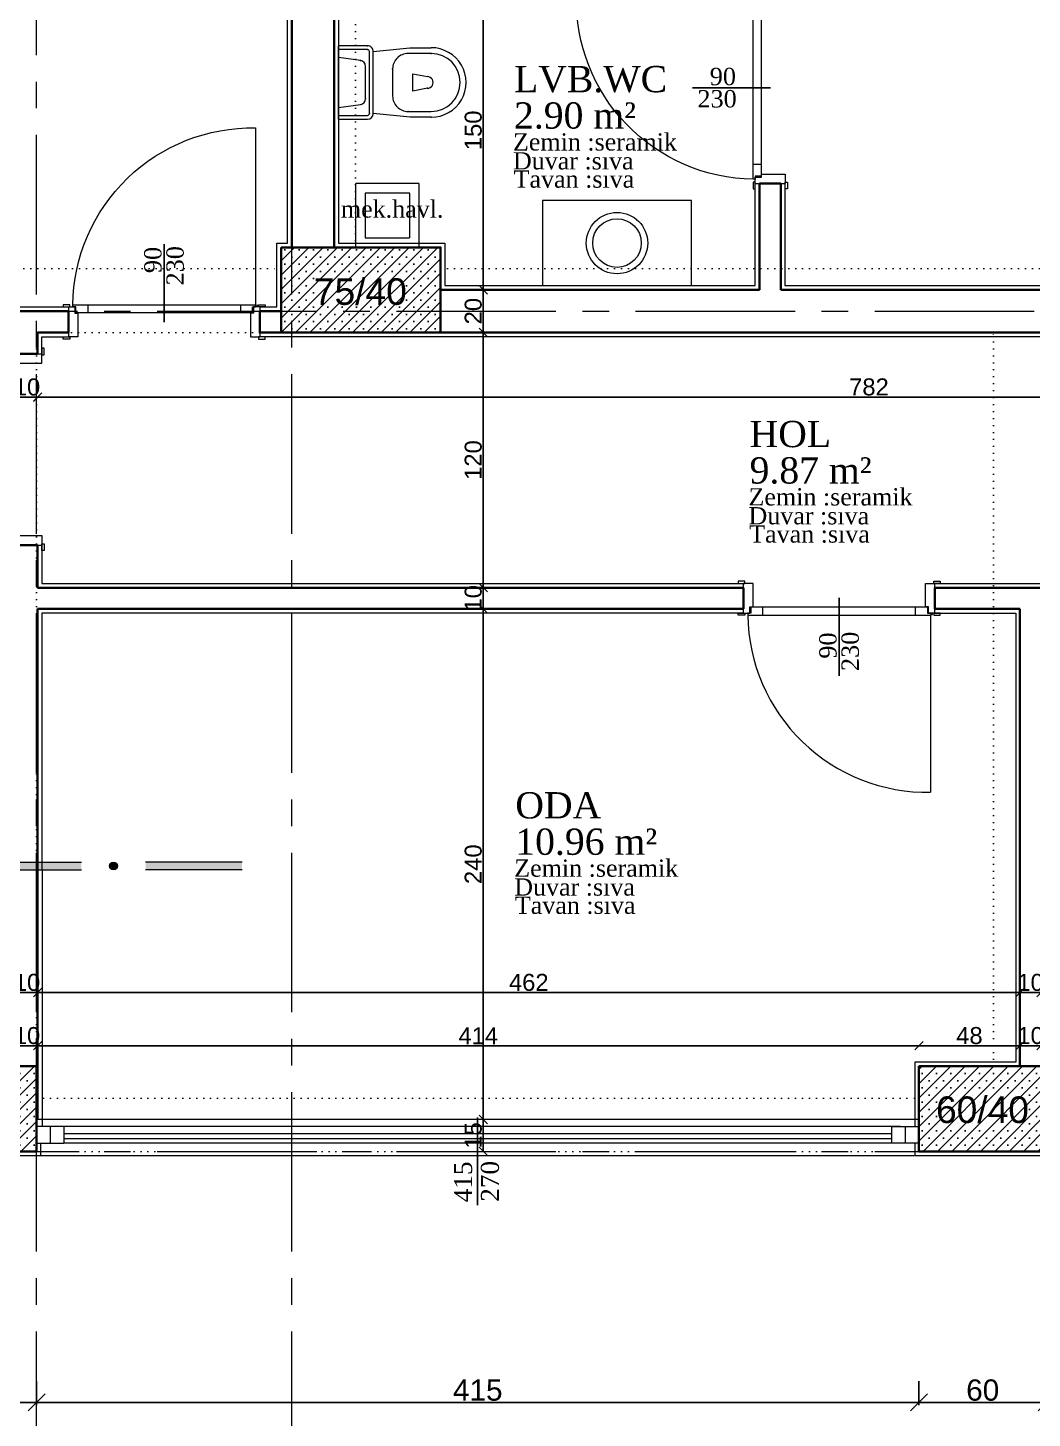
# Model space of a CAD drawing. Header units: centimetres. Extents: x 14449 to 53524, y -19051 to -10746.
# Drawn here: x 29622 to 30094, y -12433 to -11780 of the extents above; entities that cross this region are included whole.
import ezdxf

# ---------------------------------------------------------------- set-up
doc = ezdxf.new("R2010")
doc.units = ezdxf.units.CM
for name, pattern in [('CENTER2', [112.5, 75, -12.5, 12.5, -12.5]), ('DOT2', [3.175, 0, -3.175]), ('HIDDEN', [0.375, 0.25, -0.125]), ('IZDUSUM1', [20, 7.5, -5, 7.5, 0]), ('SEMBOL1', [260, 200, -15, 30, -15])]:
    doc.linetypes.add(name, pattern=pattern)
for name, color, linetype, lineweight in [('BALKON', 43, 'Continuous', 20), ('P-AKS', 255, 'Continuous', 5), ('P-KİRİŞ', 130, 'DOT2', 5), ('P-KOLON', 255, 'Continuous', 35), ('P-TARAMA', 252, 'Continuous', 5), ('P-ÖLÇÜ DIŞ', 245, 'Continuous', 9), ('P-ÖLÇÜ İÇ', 243, 'Continuous', 0), ('rtm-cam', 141, 'Continuous', 9), ('rtm-duv tugla', 22, 'Continuous', 35), ('rtm-izdusum-üst ince', 8, 'IZDUSUM1', 5), ('rtm-kapı-ahsap', 35, 'Continuous', 13), ('rtm-mhl-yazı-malzeme', 7, 'Continuous', 13), ('rtm-pen-ahsap', 35, 'Continuous', 13), ('rtm-sembol balon baslik', 242, 'Continuous', 20), ('rtm-sıva', 252, 'Continuous', 15), ('rtm-tefris vitrifiye', 9, 'Continuous', 13)]:
    doc.layers.add(name, color=color, linetype=linetype, lineweight=lineweight)
doc.layers.add('Kapi_Pencere', color=7, linetype='Continuous')
doc.styles.add('arial_1_18', font='arial.ttf', dxfattribs={"height": 0.2})
doc.styles.get("Standard").update_dxf_attribs({"font": 'arial.ttf'})
doc.styles.add('ölçü', font='times.ttf', dxfattribs={"height": 10})
doc.dimstyles.new('DIŞ ÖLÇÜ', dxfattribs={"dimtxt": 10, "dimasz": 8, "dimexe": 1.25, "dimexo": 0.625, "dimtad": 1, "dimdec": 0, "dimtxsty": 'Standard', "dimblk": 'OBLIQUE', "dimcen": 2.5, "dimse1": 1, "dimse2": 1, "dimclrd": 256, "dimclrt": 256, "dimadec": 0, "dimazin": 0, "dimtfac": 1, "dimtdec": 0, "dimtmove": 0, "dimatfit": 3, "dimldrblk": 'OBLIQUE', "dimfxl": 1, "dimarcsym": 0})
doc.dimstyles.new('İÇ ÖLÇÜ', dxfattribs={"dimtxt": 8, "dimasz": 4, "dimexe": 1.25, "dimexo": 0.625, "dimtad": 1, "dimdec": 0, "dimtxsty": 'Standard', "dimblk": 'OBLIQUE', "dimcen": 2.5, "dimse1": 1, "dimse2": 1, "dimclrd": 256, "dimclrt": 256, "dimadec": 0, "dimazin": 0, "dimtfac": 1, "dimtdec": 0, "dimtmove": 1, "dimatfit": 3, "dimldrblk": 'OBLIQUE', "dimfxl": 1, "dimarcsym": 0})

# ---------------------------------------------------------------- blocks, each defined once
blk = doc.blocks.new('IKUTGK')
at = {"layer": 'P-KİRİŞ'}
for points in [[(35126.89, -7661.1), (35126.89, -7236.1)], [(35156.89, -7661.1), (35156.89, -7236.1)], [(34745.49, -7671.1), (35121.89, -7671.1)], [(35196.89, -7671.1), (35761.89, -7671.1)], [(35006.89, -7701.1), (35121.89, -7701.1)], [(35006.89, -8046.1), (35006.89, -7701.1)], [(35196.89, -7701.1), (35456.89, -7701.1)], [(35456.89, -8046.1), (35456.89, -7701.1)], [(35006.89, -8061.1), (35421.89, -8061.1)], [(35006.89, -8086.1), (35421.89, -8086.1)]]:
    blk.add_lwpolyline(points, dxfattribs=at)
blk = doc.blocks.new('YTHTHTY')
at = {"layer": 'P-TARAMA', "lineweight": -3}
h = blk.add_hatch(dxfattribs=at)
h.set_pattern_fill('SACNCR', color=256, scale=2, style=0)
h.paths.add_polyline_path([(30970.2, -9501.94), (31045.2, -9501.94), (31045.2, -9461.94), (30970.2, -9461.94)])
h = blk.add_hatch(dxfattribs=at)
h.set_pattern_fill('SACNCR', color=256, scale=2, style=0)
h.paths.add_polyline_path([(30795.2, -9846.94), (30795.2, -9886.94), (30855.2, -9886.94), (30855.2, -9846.94)])
h = blk.add_hatch(dxfattribs=at)
h.set_pattern_fill('SACNCR', color=256, scale=2, style=0)
h.paths.add_polyline_path([(31270.2, -9846.94), (31270.2, -9886.94), (31330.2, -9886.94), (31330.2, -9846.94)])
at = {"layer": 'P-KOLON', "linetype": 'Continuous'}
for points in [[(30970.2, -9461.94), (31045.2, -9461.94), (31045.2, -9501.94), (30970.2, -9501.94)], [(30795.2, -9846.94), (30855.2, -9846.94), (30855.2, -9886.94), (30795.2, -9886.94)], [(31270.2, -9846.94), (31330.2, -9846.94), (31330.2, -9886.94), (31270.2, -9886.94)]]:
    blk.add_lwpolyline(points, close=True, dxfattribs=at)
at = {"layer": 'P-KOLON', "linetype": 'Continuous', "style": 'arial_1_18'}
for s, p in [('75/40', (30985.63, -9488.99)), ('60/40', (31278.23, -9873.61))]:
    blk.add_text(s, height=12.5, dxfattribs=at).set_placement(p)
blk = doc.blocks.new('YTUJ7U')
at = {"layer": 'P-AKS', "linetype": 'CENTER2'}
for points in [[(26340.62, -9962.63), (26340.62, -8554.55)], [(26460.62, -9962.63), (26460.62, -8554.55)], [(25834.86, -9295.51), (29322.56, -9295.51)], [(25834.86, -9690.51), (29322.56, -9690.51)]]:
    blk.add_lwpolyline(points, dxfattribs=at)
blk = doc.blocks.new('KAPI')
at = {"layer": 'rtm-kapı-ahsap'}
for p, q in [((8056.48, 304.69), (8056.48, 307.73)), ((8056.48, 307.73), (8057.45, 307.73)), ((8057.45, 307.73), (8057.45, 304.69)), ((8072.58, 307.78), (8071.45, 307.78)), ((8071.45, 307.78), (8071.45, 304.69)), ((8072.58, 304.69), (8072.58, 307.78)), ((8056.46, 303.27), (8056.46, 217.24)), ((8057.45, 303.27), (8056.46, 303.27)), ((8057.45, 304.69), (8056.48, 304.69)), ((8057.39, 301.77), (8057.39, 303.27)), ((8060.28, 301.77), (8057.39, 301.77)), ((8057.45, 305.26), (8057.45, 302.29)), ((8057.45, 305.26), (8071.45, 305.26)), ((8057.45, 302.29), (8060.42, 302.29)), ((8060.28, 218.74), (8060.28, 301.77)), ((8060.42, 302.29), (8060.42, 300.8)), ((8060.42, 300.8), (8071.45, 300.8)), ((8071.45, 300.8), (8071.45, 305.26)), ((8071.45, 304.69), (8072.58, 304.69)), ((8056.46, 296.2), (8060.28, 296.2)), ((8056.46, 224.31), (8060.28, 224.31)), ((7973.28, 217.24), (8056.46, 217.24)), ((8057.45, 217.24), (8056.46, 217.24)), ((8056.48, 215.82), (8056.48, 212.78)), ((8057.45, 215.82), (8056.48, 215.82)), ((8057.39, 218.74), (8057.39, 217.24)), ((8060.28, 218.74), (8057.39, 218.74)), ((8057.45, 218.23), (8060.42, 218.23)), ((8057.45, 215.26), (8057.45, 218.23)), ((8057.45, 212.78), (8057.45, 215.82)), ((8060.42, 218.23), (8060.42, 219.71)), ((8060.42, 219.71), (8071.45, 219.71)), ((8071.45, 219.71), (8071.45, 215.26)), ((8071.45, 215.82), (8072.58, 215.82)), ((8071.45, 212.73), (8071.45, 215.82)), ((8072.58, 215.82), (8072.58, 212.73)), ((8056.48, 212.78), (8057.45, 212.78)), ((8057.45, 215.26), (8071.45, 215.26)), ((8072.58, 212.73), (8071.45, 212.73))]:
    blk.add_line(p, q, dxfattribs=at)
at = {"layer": 'rtm-kapı-ahsap', "const_width": 0.388}
blk.add_lwpolyline([(8056.86, 216.32, 1), (8056.86, 216.92, 1)], format="xyb", close=True, dxfattribs=at)
at = {"layer": 'rtm-kapı-ahsap'}
blk.add_arc((8057.71, 218.83), 84.45, 90.85375, 181.07615, dxfattribs=at)
blk = doc.blocks.new('WEW')
at = {"layer": 'rtm-tefris vitrifiye'}
for p, q in [((2647.06, 9243.07), (2637.06, 9243.07)), ((2647.06, 9243.07), (2637.06, 9243.07)), ((2664.33, 9241.25), (2647.06, 9243.07)), ((2664.33, 9241.25), (2647.06, 9243.07)), ((2667.06, 9243.98), (2680.7, 9243.97)), ((2667.06, 9243.98), (2680.7, 9243.97)), ((2680.69, 9209.43), (2680.7, 9243.97)), ((2680.69, 9209.43), (2680.7, 9243.97)), ((2637.06, 9240.35), (2647.97, 9240.34)), ((2637.06, 9240.35), (2647.97, 9240.34)), ((2664.33, 9212.16), (2664.33, 9241.25)), ((2664.33, 9212.16), (2664.33, 9241.25)), ((2666.14, 9212.16), (2666.15, 9241.25)), ((2666.14, 9212.16), (2666.15, 9241.25)), ((2667.06, 9242.16), (2680.7, 9242.16)), ((2667.06, 9242.16), (2680.7, 9242.16)), ((2670.31, 9237.04), (2680.69, 9238.52)), ((2670.31, 9237.04), (2680.69, 9238.52)), ((2645.72, 9230.81), (2638.9, 9229.45)), ((2645.72, 9230.81), (2638.9, 9229.45)), ((2645.72, 9222.63), (2645.72, 9230.81)), ((2645.72, 9222.63), (2645.72, 9230.81)), ((2655.24, 9233.07), (2655.24, 9220.34)), ((2655.24, 9233.07), (2655.24, 9220.34)), ((2667.96, 9219.07), (2667.97, 9234.34)), ((2667.96, 9219.07), (2667.97, 9234.34)), ((2638.9, 9224), (2645.72, 9222.63)), ((2638.9, 9224), (2645.72, 9222.63)), ((2647.96, 9213.07), (2637.05, 9213.08)), ((2647.96, 9213.07), (2637.05, 9213.08)), ((2637.05, 9210.35), (2647.05, 9210.35)), ((2637.05, 9210.35), (2647.05, 9210.35)), ((2647.05, 9210.35), (2664.33, 9212.16)), ((2647.05, 9210.35), (2664.33, 9212.16)), ((2680.69, 9211.25), (2667.05, 9211.25)), ((2680.69, 9211.25), (2667.05, 9211.25)), ((2680.69, 9214.88), (2670.3, 9216.37)), ((2680.69, 9214.88), (2670.3, 9216.37)), ((2680.69, 9209.43), (2667.05, 9209.43)), ((2680.69, 9209.43), (2667.05, 9209.43))]:
    blk.add_line(p, q, dxfattribs=at)
at = {"layer": 'rtm-tefris vitrifiye', "extrusion": (0, 0, -1)}
for centre, major_axis, start_param, end_param in [((2637.06, 9226.71), (-11.57, 11.57), 3.927213, 7.068806), ((2637.06, 9226.71), (-11.57, 11.57), 3.927213, 7.068806), ((2667.06, 9241.25), (-1.93, 1.93), 5.498009, 7.068806), ((2667.06, 9241.25), (-1.93, 1.93), 5.498009, 7.068806), ((2637.06, 9226.71), (9.64, 9.64), 2.356417, 5.498009), ((2637.06, 9226.71), (9.64, 9.64), 2.356417, 5.498009), ((2647.97, 9233.07), (-5.14, 5.14), 0.78562, 2.356417), ((2647.97, 9233.07), (-5.14, 5.14), 0.78562, 2.356417), ((2667.06, 9241.25), (-0.643, 0.643), 5.498009, 7.068806), ((2667.06, 9241.25), (-0.643, 0.643), 5.498009, 7.068806), ((2670.69, 9234.34), (1.93, 1.93), 3.927213, 5.356112), ((2670.69, 9234.34), (1.93, 1.93), 3.927213, 5.356112), ((2638.9, 9226.72), (-1.93, 1.93), 3.927213, 7.068806), ((2638.9, 9226.72), (-1.93, 1.93), 3.927213, 7.068806), ((2647.96, 9220.35), (5.14, 5.14), 0.78562, 2.356417), ((2647.96, 9220.35), (5.14, 5.14), 0.78562, 2.356417), ((2670.69, 9219.07), (1.93, 1.93), 2.498314, 3.927213), ((2670.69, 9219.07), (1.93, 1.93), 2.498314, 3.927213), ((2667.05, 9212.16), (1.93, 1.93), 2.356417, 3.927213), ((2667.05, 9212.16), (1.93, 1.93), 2.356417, 3.927213), ((2667.05, 9212.16), (0.643, 0.643), 2.356417, 3.927213), ((2667.05, 9212.16), (0.643, 0.643), 2.356417, 3.927213)]:
    blk.add_ellipse(centre, major_axis=major_axis, ratio=1, start_param=start_param, end_param=end_param, dxfattribs=at)
at = {"layer": 'rtm-tefris vitrifiye'}
for p in [(2667.06, 9243.98), (2667.06, 9243.98), (2637.06, 9240.35), (2637.06, 9240.35), (2667.06, 9242.16), (2667.06, 9242.16), (2670.31, 9237.04), (2670.31, 9237.04), (2655.24, 9233.07), (2655.24, 9233.07), (2638.9, 9224), (2638.9, 9224), (2667.96, 9219.07), (2667.96, 9219.07), (2637.05, 9210.35), (2637.05, 9210.35), (2647.96, 9213.07), (2647.96, 9213.07), (2664.33, 9212.16), (2664.33, 9212.16), (2666.14, 9212.16), (2666.14, 9212.16)]:
    blk.add_point(p, dxfattribs=at)
blk = doc.blocks.new('KK')
at = {"layer": 'rtm-sembol balon baslik', "linetype": 'SEMBOL1'}
for p in [(41231.32, 7543.2), (41283.82, 7543.2)]:
    blk.add_line(p, (41257.57, 7558.35), dxfattribs=at)
at = {"layer": 'rtm-sembol balon baslik'}
for p, q in [((41279.57, 7537.67), (41232.32, 7537.67)), ((41358.24, 7537.67), (41310.99, 7537.67)), ((41436.91, 7537.81), (41389.66, 7537.81)), ((41515.57, 7537.81), (41468.32, 7537.81)), ((41594.24, 7537.95), (41546.99, 7537.95)), ((41672.91, 7537.95), (41625.66, 7537.95)), ((41751.58, 7538.09), (41704.33, 7538.09)), ((41279.57, 7533.98), (41232.32, 7533.98)), ((41358.24, 7533.98), (41310.99, 7533.98)), ((41436.91, 7534.12), (41389.66, 7534.12)), ((41515.57, 7534.12), (41468.32, 7534.12)), ((41594.24, 7534.26), (41546.99, 7534.26)), ((41672.91, 7534.26), (41625.66, 7534.26)), ((41751.58, 7534.4), (41704.33, 7534.4))]:
    blk.add_line(p, q, dxfattribs=at)
at = {"layer": 'rtm-sembol balon baslik', "const_width": 1.9}
for points in [[(41294.33, 7536.11, 1), (41296.23, 7536.11, 1)], [(41373, 7535.97, 1), (41374.9, 7535.97, 1)], [(41451.67, 7535.97, 1), (41453.56, 7535.97, 1)], [(41530.34, 7536.11, 1), (41532.23, 7536.11, 1)], [(41609.01, 7536.11, 1), (41610.9, 7536.11, 1)], [(41687.68, 7536.24, 1), (41689.57, 7536.24, 1)]]:
    blk.add_lwpolyline(points, format="xyb", close=True, dxfattribs=at)
at = {"layer": 'rtm-sembol balon baslik'}
for centre in [(41295.28, 7536.11), (41373.95, 7535.97), (41452.62, 7535.97), (41531.29, 7536.11), (41609.95, 7536.11), (41688.62, 7536.24)]:
    blk.add_circle(centre, 1.9, dxfattribs=at)
for points in [[(41232.32, 7537.67), (41232.32, 7533.98), (41279.57, 7537.67), (41279.57, 7533.98)], [(41310.99, 7537.67), (41310.99, 7533.98), (41358.24, 7537.67), (41358.24, 7533.98)], [(41389.66, 7537.81), (41389.66, 7534.12), (41436.91, 7537.81), (41436.91, 7534.12)], [(41468.32, 7537.81), (41468.32, 7534.12), (41515.57, 7537.81), (41515.57, 7534.12)], [(41546.99, 7537.95), (41546.99, 7534.26), (41594.24, 7537.95), (41594.24, 7534.26)], [(41625.66, 7537.95), (41625.66, 7534.26), (41672.91, 7537.95), (41672.91, 7534.26)], [(41704.33, 7538.09), (41704.33, 7534.4), (41751.58, 7538.09), (41751.58, 7534.4)]]:
    blk.add_trace(points, dxfattribs=at)
blk = doc.blocks.new('_Oblique')
at = {"color": 0, "linetype": 'ByBlock', "lineweight": -2}
blk.add_line((-0.5, -0.5), (0.5, 0.5), dxfattribs=at)
blk = doc.blocks.new('*D4084')
at = {"layer": 'Defpoints', "color": 0, "transparency": 16777216}
for p in [(29625.86, -12410.73), (29565.86, -12413.91), (29625.86, -12426.07)]:
    blk.add_point(p, dxfattribs=at)
at = {"layer": 'P-ÖLÇÜ DIŞ', "color": 0, "lineweight": -2, "transparency": 16777216}
for p, q in [((29565.86, -12416.07), (29565.86, -12427.32)), ((29625.86, -12416.07), (29625.86, -12427.32))]:
    blk.add_line(p, q, dxfattribs=at)
at = {"layer": 'P-ÖLÇÜ DIŞ', "lineweight": -2, "transparency": 16777216}
blk.add_line((29565.86, -12426.07), (29625.86, -12426.07), dxfattribs=at)
at = {"layer": 'P-ÖLÇÜ DIŞ', "lineweight": -2, "transparency": 16777216, "xscale": 8, "yscale": 8, "zscale": 8, "rotation": 180}
blk.add_blockref('_Oblique', (29565.86, -12426.07), dxfattribs=at)
at = {"layer": 'P-ÖLÇÜ DIŞ', "lineweight": -2, "transparency": 16777216, "xscale": 8, "yscale": 8, "zscale": 8}
blk.add_blockref('_Oblique', (29625.86, -12426.07), dxfattribs=at)
at = {"layer": 'P-ÖLÇÜ DIŞ', "transparency": 16777216, "insert": (29595.86, -12420.34), "char_height": 10, "attachment_point": 5}
blk.add_mtext('60', dxfattribs=at)
blk = doc.blocks.new('*D4085')
at = {"layer": 'Defpoints', "color": 0, "transparency": 16777216}
for p in [(29625.86, -12410.73), (30040.86, -12414.73), (30040.86, -12426.07)]:
    blk.add_point(p, dxfattribs=at)
at = {"layer": 'P-ÖLÇÜ DIŞ', "color": 0, "lineweight": -2, "transparency": 16777216}
for p, q in [((29625.86, -12416.07), (29625.86, -12427.32)), ((30040.86, -12416.07), (30040.86, -12427.32))]:
    blk.add_line(p, q, dxfattribs=at)
at = {"layer": 'P-ÖLÇÜ DIŞ', "lineweight": -2, "transparency": 16777216}
blk.add_line((29625.86, -12426.07), (30040.86, -12426.07), dxfattribs=at)
at = {"layer": 'P-ÖLÇÜ DIŞ', "lineweight": -2, "transparency": 16777216, "xscale": 8, "yscale": 8, "zscale": 8, "rotation": 180}
blk.add_blockref('_Oblique', (29625.86, -12426.07), dxfattribs=at)
at = {"layer": 'P-ÖLÇÜ DIŞ', "lineweight": -2, "transparency": 16777216, "xscale": 8, "yscale": 8, "zscale": 8}
blk.add_blockref('_Oblique', (30040.86, -12426.07), dxfattribs=at)
at = {"layer": 'P-ÖLÇÜ DIŞ', "transparency": 16777216, "insert": (29833.36, -12420.34), "char_height": 10, "attachment_point": 5}
blk.add_mtext('415', dxfattribs=at)
blk = doc.blocks.new('*D4086')
at = {"layer": 'Defpoints', "color": 0, "transparency": 16777216}
for p in [(30100.86, -12411.54), (30040.86, -12414.73), (30100.86, -12426.07)]:
    blk.add_point(p, dxfattribs=at)
at = {"layer": 'P-ÖLÇÜ DIŞ', "color": 0, "lineweight": -2, "transparency": 16777216}
for p, q in [((30040.86, -12416.07), (30040.86, -12427.32)), ((30100.86, -12416.07), (30100.86, -12427.32))]:
    blk.add_line(p, q, dxfattribs=at)
at = {"layer": 'P-ÖLÇÜ DIŞ', "lineweight": -2, "transparency": 16777216}
blk.add_line((30040.86, -12426.07), (30100.86, -12426.07), dxfattribs=at)
at = {"layer": 'P-ÖLÇÜ DIŞ', "lineweight": -2, "transparency": 16777216, "xscale": 8, "yscale": 8, "zscale": 8, "rotation": 180}
blk.add_blockref('_Oblique', (30040.86, -12426.07), dxfattribs=at)
at = {"layer": 'P-ÖLÇÜ DIŞ', "lineweight": -2, "transparency": 16777216, "xscale": 8, "yscale": 8, "zscale": 8}
blk.add_blockref('_Oblique', (30100.86, -12426.07), dxfattribs=at)
at = {"layer": 'P-ÖLÇÜ DIŞ', "transparency": 16777216, "insert": (30070.86, -12420.34), "char_height": 10, "attachment_point": 5}
blk.add_mtext('60', dxfattribs=at)
blk = doc.blocks.new('*D4439')
at = {"layer": 'Defpoints', "color": 0, "lineweight": 30, "transparency": 16777216}
for p in [(29616.36, -12258.37), (29626.36, -12258.37), (29626.36, -12258.37)]:
    blk.add_point(p, dxfattribs=at)
at = {"layer": 'P-ÖLÇÜ İÇ', "lineweight": -2, "transparency": 16777216}
blk.add_line((29616.36, -12258.37), (29626.36, -12258.37), dxfattribs=at)
at = {"layer": 'P-ÖLÇÜ İÇ', "lineweight": -2, "transparency": 16777216, "xscale": 4, "yscale": 4, "zscale": 4, "rotation": 180}
blk.add_blockref('_Oblique', (29616.36, -12258.37), dxfattribs=at)
at = {"layer": 'P-ÖLÇÜ İÇ', "lineweight": -2, "transparency": 16777216, "xscale": 4, "yscale": 4, "zscale": 4}
blk.add_blockref('_Oblique', (29626.36, -12258.37), dxfattribs=at)
at = {"layer": 'P-ÖLÇÜ İÇ', "transparency": 16777216, "insert": (29621.36, -12253.66), "char_height": 8, "attachment_point": 5}
blk.add_mtext('10', dxfattribs=at)
blk = doc.blocks.new('*D4440')
at = {"layer": 'Defpoints', "color": 0, "lineweight": 30, "transparency": 16777216}
for p in [(29626.36, -12258.37), (30040.86, -12257.76), (30040.86, -12258.37)]:
    blk.add_point(p, dxfattribs=at)
at = {"layer": 'P-ÖLÇÜ İÇ', "lineweight": -2, "transparency": 16777216}
blk.add_line((29626.36, -12258.37), (30040.86, -12258.37), dxfattribs=at)
at = {"layer": 'P-ÖLÇÜ İÇ', "lineweight": -2, "transparency": 16777216, "xscale": 4, "yscale": 4, "zscale": 4, "rotation": 180}
blk.add_blockref('_Oblique', (29626.36, -12258.37), dxfattribs=at)
at = {"layer": 'P-ÖLÇÜ İÇ', "lineweight": -2, "transparency": 16777216, "xscale": 4, "yscale": 4, "zscale": 4}
blk.add_blockref('_Oblique', (30040.86, -12258.37), dxfattribs=at)
at = {"layer": 'P-ÖLÇÜ İÇ', "transparency": 16777216, "insert": (29833.61, -12253.73), "char_height": 8, "attachment_point": 5}
blk.add_mtext('414', dxfattribs=at)
blk = doc.blocks.new('*D4441')
at = {"layer": 'Defpoints', "color": 0, "lineweight": 30, "transparency": 16777216}
for p in [(30040.86, -12257.76), (30088.36, -12258.37), (30088.36, -12258.37)]:
    blk.add_point(p, dxfattribs=at)
at = {"layer": 'P-ÖLÇÜ İÇ', "lineweight": -2, "transparency": 16777216}
blk.add_line((30040.86, -12258.37), (30088.36, -12258.37), dxfattribs=at)
at = {"layer": 'P-ÖLÇÜ İÇ', "lineweight": -2, "transparency": 16777216, "xscale": 4, "yscale": 4, "zscale": 4, "rotation": 180}
blk.add_blockref('_Oblique', (30040.86, -12258.37), dxfattribs=at)
at = {"layer": 'P-ÖLÇÜ İÇ', "lineweight": -2, "transparency": 16777216, "xscale": 4, "yscale": 4, "zscale": 4}
blk.add_blockref('_Oblique', (30088.36, -12258.37), dxfattribs=at)
at = {"layer": 'P-ÖLÇÜ İÇ', "transparency": 16777216, "insert": (30064.61, -12253.66), "char_height": 8, "attachment_point": 5}
blk.add_mtext('48', dxfattribs=at)
blk = doc.blocks.new('*D4442')
at = {"layer": 'Defpoints', "color": 0, "lineweight": 30, "transparency": 16777216}
for p in [(30088.36, -12258.37), (30098.36, -12258.37), (30098.36, -12258.37)]:
    blk.add_point(p, dxfattribs=at)
at = {"layer": 'P-ÖLÇÜ İÇ', "lineweight": -2, "transparency": 16777216}
blk.add_line((30088.36, -12258.37), (30098.36, -12258.37), dxfattribs=at)
at = {"layer": 'P-ÖLÇÜ İÇ', "lineweight": -2, "transparency": 16777216, "xscale": 4, "yscale": 4, "zscale": 4, "rotation": 180}
blk.add_blockref('_Oblique', (30088.36, -12258.37), dxfattribs=at)
at = {"layer": 'P-ÖLÇÜ İÇ', "lineweight": -2, "transparency": 16777216, "xscale": 4, "yscale": 4, "zscale": 4}
blk.add_blockref('_Oblique', (30098.36, -12258.37), dxfattribs=at)
at = {"layer": 'P-ÖLÇÜ İÇ', "transparency": 16777216, "insert": (30093.36, -12253.66), "char_height": 8, "attachment_point": 5}
blk.add_mtext('10', dxfattribs=at)
blk = doc.blocks.new('*D4466')
at = {"layer": 'Defpoints', "color": 0, "lineweight": 30, "transparency": 16777216}
for p in [(29616.36, -12233.37), (29626.36, -12233.37), (29626.36, -12233.37)]:
    blk.add_point(p, dxfattribs=at)
at = {"layer": 'P-ÖLÇÜ İÇ', "lineweight": -2, "transparency": 16777216}
blk.add_line((29616.36, -12233.37), (29626.36, -12233.37), dxfattribs=at)
at = {"layer": 'P-ÖLÇÜ İÇ', "lineweight": -2, "transparency": 16777216, "xscale": 4, "yscale": 4, "zscale": 4, "rotation": 180}
blk.add_blockref('_Oblique', (29616.36, -12233.37), dxfattribs=at)
at = {"layer": 'P-ÖLÇÜ İÇ', "lineweight": -2, "transparency": 16777216, "xscale": 4, "yscale": 4, "zscale": 4}
blk.add_blockref('_Oblique', (29626.36, -12233.37), dxfattribs=at)
at = {"layer": 'P-ÖLÇÜ İÇ', "transparency": 16777216, "insert": (29621.36, -12228.66), "char_height": 8, "attachment_point": 5}
blk.add_mtext('10', dxfattribs=at)
blk = doc.blocks.new('*D4467')
at = {"layer": 'Defpoints', "color": 0, "lineweight": 30, "transparency": 16777216}
for p in [(30088.36, -12233.37), (30098.36, -12233.37), (30098.36, -12233.37)]:
    blk.add_point(p, dxfattribs=at)
at = {"layer": 'P-ÖLÇÜ İÇ', "lineweight": -2, "transparency": 16777216}
blk.add_line((30088.36, -12233.37), (30098.36, -12233.37), dxfattribs=at)
at = {"layer": 'P-ÖLÇÜ İÇ', "lineweight": -2, "transparency": 16777216, "xscale": 4, "yscale": 4, "zscale": 4, "rotation": 180}
blk.add_blockref('_Oblique', (30088.36, -12233.37), dxfattribs=at)
at = {"layer": 'P-ÖLÇÜ İÇ', "lineweight": -2, "transparency": 16777216, "xscale": 4, "yscale": 4, "zscale": 4}
blk.add_blockref('_Oblique', (30098.36, -12233.37), dxfattribs=at)
at = {"layer": 'P-ÖLÇÜ İÇ', "transparency": 16777216, "insert": (30093.36, -12228.66), "char_height": 8, "attachment_point": 5}
blk.add_mtext('10', dxfattribs=at)
blk = doc.blocks.new('*D4473')
at = {"layer": 'Defpoints', "color": 0, "lineweight": 30, "transparency": 16777216}
for p in [(29626.36, -12233.37), (30088.36, -12233.37), (30088.36, -12233.37)]:
    blk.add_point(p, dxfattribs=at)
at = {"layer": 'P-ÖLÇÜ İÇ', "lineweight": -2, "transparency": 16777216}
blk.add_line((29626.36, -12233.37), (30088.36, -12233.37), dxfattribs=at)
at = {"layer": 'P-ÖLÇÜ İÇ', "lineweight": -2, "transparency": 16777216, "xscale": 4, "yscale": 4, "zscale": 4, "rotation": 180}
blk.add_blockref('_Oblique', (29626.36, -12233.37), dxfattribs=at)
at = {"layer": 'P-ÖLÇÜ İÇ', "lineweight": -2, "transparency": 16777216, "xscale": 4, "yscale": 4, "zscale": 4}
blk.add_blockref('_Oblique', (30088.36, -12233.37), dxfattribs=at)
at = {"layer": 'P-ÖLÇÜ İÇ', "transparency": 16777216, "insert": (29857.36, -12228.66), "char_height": 8, "attachment_point": 5}
blk.add_mtext('462', dxfattribs=at)
blk = doc.blocks.new('*D4488')
at = {"layer": 'Defpoints', "color": 0, "lineweight": 30, "transparency": 16777216}
for p in [(29835.97, -12293.05), (29835.97, -12293.05), (29835.97, -12308.05)]:
    blk.add_point(p, dxfattribs=at)
at = {"layer": 'P-ÖLÇÜ İÇ', "lineweight": -2, "transparency": 16777216}
blk.add_line((29835.97, -12308.05), (29835.97, -12293.05), dxfattribs=at)
at = {"layer": 'P-ÖLÇÜ İÇ', "lineweight": -2, "transparency": 16777216, "xscale": 4, "yscale": 4, "zscale": 4}
for p, rotation in [((29835.97, -12293.05), 90), ((29835.97, -12308.05), 270)]:
    blk.add_blockref('_Oblique', p, dxfattribs=dict(at, rotation=rotation))
at = {"layer": 'P-ÖLÇÜ İÇ', "transparency": 16777216, "insert": (29831.26, -12300.55), "char_height": 8, "attachment_point": 5, "rotation": 90}
blk.add_mtext('15', dxfattribs=at)
blk = doc.blocks.new('*D4489')
at = {"layer": 'Defpoints', "color": 0, "lineweight": 30, "transparency": 16777216}
for p in [(29835.97, -12053.05), (29835.97, -12053.05), (29835.97, -12293.05)]:
    blk.add_point(p, dxfattribs=at)
at = {"layer": 'P-ÖLÇÜ İÇ', "lineweight": -2, "transparency": 16777216}
blk.add_line((29835.97, -12293.05), (29835.97, -12053.05), dxfattribs=at)
at = {"layer": 'P-ÖLÇÜ İÇ', "lineweight": -2, "transparency": 16777216, "xscale": 4, "yscale": 4, "zscale": 4}
for p, rotation in [((29835.97, -12053.05), 90), ((29835.97, -12293.05), 270)]:
    blk.add_blockref('_Oblique', p, dxfattribs=dict(at, rotation=rotation))
at = {"layer": 'P-ÖLÇÜ İÇ', "transparency": 16777216, "insert": (29831.26, -12173.05), "char_height": 8, "attachment_point": 5, "rotation": 90}
blk.add_mtext('240', dxfattribs=at)
blk = doc.blocks.new('*D4490')
at = {"layer": 'Defpoints', "color": 0, "lineweight": 30, "transparency": 16777216}
for p in [(29835.97, -12043.05), (29835.97, -12043.05), (29835.97, -12053.05)]:
    blk.add_point(p, dxfattribs=at)
at = {"layer": 'P-ÖLÇÜ İÇ', "lineweight": -2, "transparency": 16777216}
blk.add_line((29835.97, -12053.05), (29835.97, -12043.05), dxfattribs=at)
at = {"layer": 'P-ÖLÇÜ İÇ', "lineweight": -2, "transparency": 16777216, "xscale": 4, "yscale": 4, "zscale": 4}
for p, rotation in [((29835.97, -12043.05), 90), ((29835.97, -12053.05), 270)]:
    blk.add_blockref('_Oblique', p, dxfattribs=dict(at, rotation=rotation))
at = {"layer": 'P-ÖLÇÜ İÇ', "transparency": 16777216, "insert": (29831.26, -12048.05), "char_height": 8, "attachment_point": 5, "rotation": 90}
blk.add_mtext('10', dxfattribs=at)
blk = doc.blocks.new('*D4491')
at = {"layer": 'Defpoints', "color": 0, "lineweight": 30, "transparency": 16777216}
for p in [(29834.72, -11923.05), (29835.97, -11923.05), (29835.97, -12043.05)]:
    blk.add_point(p, dxfattribs=at)
at = {"layer": 'P-ÖLÇÜ İÇ', "lineweight": -2, "transparency": 16777216}
blk.add_line((29835.97, -12043.05), (29835.97, -11923.05), dxfattribs=at)
at = {"layer": 'P-ÖLÇÜ İÇ', "lineweight": -2, "transparency": 16777216, "xscale": 4, "yscale": 4, "zscale": 4}
for p, rotation in [((29835.97, -11923.05), 90), ((29835.97, -12043.05), 270)]:
    blk.add_blockref('_Oblique', p, dxfattribs=dict(at, rotation=rotation))
at = {"layer": 'P-ÖLÇÜ İÇ', "transparency": 16777216, "insert": (29831.26, -11983.05), "char_height": 8, "attachment_point": 5, "rotation": 90}
blk.add_mtext('120', dxfattribs=at)
blk = doc.blocks.new('*D4492')
at = {"layer": 'Defpoints', "color": 0, "lineweight": 30, "transparency": 16777216}
for p in [(29835.97, -11903.05), (29835.97, -11903.05), (29834.72, -11923.05)]:
    blk.add_point(p, dxfattribs=at)
at = {"layer": 'P-ÖLÇÜ İÇ', "lineweight": -2, "transparency": 16777216}
blk.add_line((29835.97, -11923.05), (29835.97, -11903.05), dxfattribs=at)
at = {"layer": 'P-ÖLÇÜ İÇ', "lineweight": -2, "transparency": 16777216, "xscale": 4, "yscale": 4, "zscale": 4}
for p, rotation in [((29835.97, -11903.05), 90), ((29835.97, -11923.05), 270)]:
    blk.add_blockref('_Oblique', p, dxfattribs=dict(at, rotation=rotation))
at = {"layer": 'P-ÖLÇÜ İÇ', "transparency": 16777216, "insert": (29831.26, -11913.05), "char_height": 8, "attachment_point": 5, "rotation": 90}
blk.add_mtext('20', dxfattribs=at)
blk = doc.blocks.new('*D4493')
at = {"layer": 'Defpoints', "color": 0, "lineweight": 30, "transparency": 16777216}
for p in [(29835.97, -11753.05), (29835.97, -11753.05), (29835.97, -11903.05)]:
    blk.add_point(p, dxfattribs=at)
at = {"layer": 'P-ÖLÇÜ İÇ', "lineweight": -2, "transparency": 16777216}
blk.add_line((29835.97, -11903.05), (29835.97, -11753.05), dxfattribs=at)
at = {"layer": 'P-ÖLÇÜ İÇ', "lineweight": -2, "transparency": 16777216, "xscale": 4, "yscale": 4, "zscale": 4}
for p, rotation in [((29835.97, -11753.05), 90), ((29835.97, -11903.05), 270)]:
    blk.add_blockref('_Oblique', p, dxfattribs=dict(at, rotation=rotation))
at = {"layer": 'P-ÖLÇÜ İÇ', "transparency": 16777216, "insert": (29831.26, -11828.05), "char_height": 8, "attachment_point": 5, "rotation": 90}
blk.add_mtext('150', dxfattribs=at)
blk = doc.blocks.new('*D4554')
at = {"layer": 'Defpoints', "color": 0, "lineweight": 30, "transparency": 16777216}
for p in [(29626.36, -11953.43), (29626.36, -11953.45), (30408.36, -11953.43)]:
    blk.add_point(p, dxfattribs=at)
at = {"layer": 'P-ÖLÇÜ İÇ', "lineweight": -2, "transparency": 16777216}
blk.add_line((30408.36, -11953.43), (29626.36, -11953.43), dxfattribs=at)
at = {"layer": 'P-ÖLÇÜ İÇ', "lineweight": -2, "transparency": 16777216, "xscale": 4, "yscale": 4, "zscale": 4, "rotation": 180}
blk.add_blockref('_Oblique', (29626.36, -11953.43), dxfattribs=at)
at = {"layer": 'P-ÖLÇÜ İÇ', "lineweight": -2, "transparency": 16777216, "xscale": 4, "yscale": 4, "zscale": 4}
blk.add_blockref('_Oblique', (30408.36, -11953.43), dxfattribs=at)
at = {"layer": 'P-ÖLÇÜ İÇ', "transparency": 16777216, "insert": (30017.36, -11948.72), "char_height": 8, "attachment_point": 5}
blk.add_mtext('782', dxfattribs=at)
blk = doc.blocks.new('*D4555')
at = {"layer": 'Defpoints', "color": 0, "lineweight": 30, "transparency": 16777216}
for p in [(29616.36, -11953.45), (29616.36, -11953.55), (29626.36, -11953.45)]:
    blk.add_point(p, dxfattribs=at)
at = {"layer": 'P-ÖLÇÜ İÇ', "lineweight": -2, "transparency": 16777216}
blk.add_line((29626.36, -11953.45), (29616.36, -11953.45), dxfattribs=at)
at = {"layer": 'P-ÖLÇÜ İÇ', "lineweight": -2, "transparency": 16777216, "xscale": 4, "yscale": 4, "zscale": 4, "rotation": 180}
blk.add_blockref('_Oblique', (29616.36, -11953.45), dxfattribs=at)
at = {"layer": 'P-ÖLÇÜ İÇ', "lineweight": -2, "transparency": 16777216, "xscale": 4, "yscale": 4, "zscale": 4}
blk.add_blockref('_Oblique', (29626.36, -11953.45), dxfattribs=at)
at = {"layer": 'P-ÖLÇÜ İÇ', "transparency": 16777216, "insert": (29621.36, -11948.75), "char_height": 8, "attachment_point": 5}
blk.add_mtext('10', dxfattribs=at)

msp = doc.modelspace()

# ---------------------------------------------------------------- linework, layer by layer
at = {"layer": 'BALKON', "linetype": 'HIDDEN'}
msp.add_lwpolyline([(29775.86, -11853.05), (29775.86, -11883.05), (29805.86, -11883.05), (29805.86, -11853.05), (29775.86, -11853.05)], dxfattribs=at)
msp.add_lwpolyline([(29780.36, -11857.55), (29780.36, -11878.55), (29801.36, -11878.55), (29801.36, -11857.55)], close=True, dxfattribs=at)
at = {"layer": 'Kapi_Pencere', "linetype": 'Continuous', "lineweight": 25}
for p, q in [((29934.42, -11808.05), (29971.11, -11808.05)), ((29685.86, -11881.61), (29685.86, -11918.3)), ((30003.36, -12084.5), (30003.36, -12047.81))]:
    msp.add_line(p, q, dxfattribs=at)
at = {"layer": 'Kapi_Pencere', "linetype": 'Continuous'}
msp.add_line((29833.28, -12333.29), (29833.28, -12292.12), dxfattribs=at)
at = {"layer": 'rtm-cam'}
msp.add_line((29638.73, -12302.03), (30027.99, -12302.04), dxfattribs=at)
at = {"layer": 'rtm-duv tugla'}
for p, q in [((29745.86, -11458.05), (29745.86, -11883.05)), ((29765.86, -11753.05), (29765.86, -11883.05)), ((29965.86, -11853.05), (29965.86, -11903.05)), ((29965.86, -11853.05), (29975.86, -11853.05)), ((29975.86, -11853.05), (29975.86, -11903.05)), ((29815.86, -11903.05), (29965.86, -11903.05)), ((29975.86, -11903.05), (30380.86, -11903.05)), ((29364.04, -11913.05), (29640.86, -11913.05)), ((29640.86, -11913.05), (29640.86, -11923.05)), ((29730.86, -11913.05), (29740.86, -11913.05)), ((29730.86, -11913.05), (29730.86, -11923.05)), ((29626.36, -11923.05), (29640.86, -11923.05)), ((29626.36, -11923.05), (29626.36, -11933.05)), ((29730.86, -11923.05), (29740.86, -11923.05)), ((29815.86, -11923.05), (30380.86, -11923.05)), ((29626.36, -11933.05), (29616.36, -11933.05)), ((29626.36, -12023.05), (29616.36, -12023.05)), ((29626.36, -12023.05), (29626.36, -12043.05)), ((29626.36, -12043.05), (29958.36, -12043.05)), ((29958.36, -12053.05), (29958.36, -12043.05)), ((30048.36, -12043.05), (30103.36, -12043.05)), ((30048.36, -12053.05), (30048.36, -12043.05)), ((29626.36, -12053.05), (29958.36, -12053.05)), ((29626.36, -12053.05), (29626.36, -12293.05)), ((30048.36, -12053.05), (30088.36, -12053.05)), ((30088.36, -12053.05), (30088.36, -12268.05))]:
    msp.add_line(p, q, dxfattribs=at)
at = {"layer": 'rtm-pen-ahsap'}
for p, q in [((30040.71, -12293.05), (29625.86, -12293.05)), ((29632.26, -12296.34), (29632.26, -12304.26)), ((29638.73, -12296.34), (29638.73, -12304.26)), ((30032.19, -12296.34), (29638.73, -12296.34)), ((30027.99, -12299.81), (29638.73, -12299.81)), ((30027.99, -12296.34), (30027.99, -12304.26)), ((30034.46, -12296.34), (30034.46, -12304.26)), ((30027.99, -12304.27), (29638.73, -12304.26)), ((29627.86, -12310.05), (30038.69, -12310.05))]:
    msp.add_line(p, q, dxfattribs=at)
for points in [[(29638.73, -12296.34), (29625.86, -12296.34), (29625.86, -12304.26), (29638.73, -12304.26)], [(30027.99, -12296.34), (30040.86, -12296.34), (30040.86, -12304.26), (30027.99, -12304.26)]]:
    msp.add_lwpolyline(points, dxfattribs=at)
at = {"layer": 'rtm-sıva'}
for points in [[(29386.44, -11416.05), (29386.44, -11420.05), (29366.41, -11420.05), (29363.87, -11540.7), (29348.87, -11540.38), (29341.91, -11871.42), (29366.91, -11871.95), (29366.08, -11911.05), (29640.86, -11911.05)], [(29730.86, -11911.05), (29738.86, -11911.05), (29738.86, -11881.05), (29743.86, -11881.05), (29743.86, -11460.05), (29733.86, -11460.05), (29733.86, -11416.05), (29797.86, -11416.05), (29797.86, -11460.05), (29767.86, -11460.05), (29767.86, -11741.05), (30000.86, -11741.05)], [(29963.86, -11763.05), (29963.86, -11755.05), (29767.86, -11755.05), (29767.86, -11881.05), (29817.86, -11881.05), (29817.86, -11901.05), (29963.86, -11901.05), (29963.86, -11853.05)], [(29977.86, -11853.05), (29977.86, -11901.05), (30378.86, -11901.05), (30378.86, -11881.05), (30457.86, -11881.05), (30457.86, -11901.05), (30475.86, -11901.05)], [(29628.36, -11933.05), (29628.36, -11925.05), (29640.86, -11925.05)], [(30406.36, -11963.05), (30406.36, -11925.05), (29730.86, -11925.05)], [(29628.36, -12023.05), (29628.36, -12041.05), (29958.36, -12041.05)], [(30048.36, -12041.05), (30103.36, -12041.05)], [(29958.36, -12055.05), (29628.36, -12055.05), (29628.46, -12296.34)], [(30048.36, -12055.05), (30086.36, -12055.05), (30086.36, -12266.05), (30038.86, -12266.05), (30038.86, -12296.34)], [(29563.86, -12304.26), (29563.86, -12310.05), (29627.86, -12310.05), (29627.86, -12304.26)], [(30038.86, -12304.26), (30038.86, -12310.05), (30102.86, -12310.05), (30102.86, -12304.33)]]:
    msp.add_lwpolyline(points, dxfattribs=at)
at = {"layer": 'rtm-tefris vitrifiye'}
msp.add_lwpolyline([(29863.86, -11861.05), (29863.86, -11901.05), (29933.86, -11901.05), (29933.86, -11861.05), (29863.86, -11861.05)], dxfattribs=at)
for radius in [14.43, 11.43]:
    msp.add_circle((29898.86, -11881.05), radius, dxfattribs=at)

# ---------------------------------------------------------------- block references
at = {"layer": 'rtm-izdusum-üst ince', "xscale": 0.9599999999972852, "yscale": 0.9599999999972852, "zscale": 0.9599999999972852}
msp.add_blockref('KK', (-10359.03, -19408.69), dxfattribs=at)
at = {"layer": 'rtm-kapı-ahsap', "lineweight": 30, "xscale": -1}
for p, rotation in [((21906.42, -11547.8), 180), ((29946.12, -3853.61), 90), ((21556.92, -11717.8), 180)]:
    msp.add_blockref('KAPI', p, dxfattribs=dict(at, rotation=rotation))
at = {"layer": 'rtm-kapı-ahsap', "lineweight": 30, "rotation": 90}
msp.add_blockref('KAPI', (30263.62, -20112.5), dxfattribs=at)
at = {"layer": 'rtm-sıva'}
for name, p in [('YTUJ7U', (3285.24, -2617.54)), ('YTHTHTY', (-1229.33, -2421.11)), ('IKUTGK', (-5381.03, -4221.95))]:
    msp.add_blockref(name, p, dxfattribs=at)
at = {"layer": 'rtm-tefris vitrifiye', "lineweight": 30, "xscale": -1}
msp.add_blockref('WEW', (32448.55, -21032.26), dxfattribs=at)

# ---------------------------------------------------------------- texts
at = {"layer": 'Kapi_Pencere', "linetype": 'Continuous', "lineweight": 25, "style": 'ölçü'}
for s, rotation, p in [('90', 0.08466, (29942.49, -11806.83)), ('230', 0.08466, (29936.68, -11817.29)), ('90', 90.08466, (29684.64, -11895.15)), ('230', 90.08466, (29695.1, -11900.95)), ('90', 90.08466, (30002.14, -12076.43)), ('230', 90.08466, (30012.6, -12082.23))]:
    msp.add_text(s, height=8.165, rotation=rotation, dxfattribs=at).set_placement(p)
at = {"layer": 'Kapi_Pencere', "style": 'ölçü'}
for s, p in [('415', (29830.68, -12332.01)), ('270', (29843.33, -12331.75))]:
    msp.add_text(s, height=8.47, rotation=90, dxfattribs=at).set_placement(p)
at = {"layer": 'rtm-mhl-yazı-malzeme', "lineweight": 30, "style": 'ölçü'}
for s, p in [('LVB.WC', (29850.43, -11810.13)), ('2.90 m²', (29850.43, -11827.23)), ('HOL', (29961.22, -11976.99)), ('9.87 m²', (29961.22, -11994.09)), ('ODA', (29851.04, -12151.53)), ('10.96 m²', (29851.04, -12168.63))]:
    msp.add_text(s, height=12.346, dxfattribs=at).set_placement(p)
at = {"layer": 'rtm-mhl-yazı-malzeme', "style": 'ölçü'}
for s, height, p in [('Zemin :seramik', 8.1003, (29849.92, -11837.54)), ('Duvar :sıva', 8.1003, (29849.92, -11846.42)), ('Tavan :sıva', 8.1003, (29850.23, -11855)), ('mek.havl.', 8.1, (29769, -11869.08)), ('Zemin :seramik', 8.1003, (29960.71, -12004.4)), ('Duvar :sıva', 8.1003, (29960.71, -12013.28)), ('Tavan :sıva', 8.1003, (29961.02, -12021.86)), ('Zemin :seramik', 8.1003, (29850.52, -12178.94)), ('Duvar :sıva', 8.1003, (29850.52, -12187.82)), ('Tavan :sıva', 8.1003, (29850.83, -12196.4))]:
    msp.add_text(s, height=height, dxfattribs=at).set_placement(p)

# ---------------------------------------------------------------- dimensions: what is measured, and where the dimension line sits
at = {"layer": 'P-ÖLÇÜ DIŞ'}
for base, p1, p2, picture, middle in [((29625.86, -12426.07), (29565.86, -12413.91), (29625.86, -12410.73), '*D4084', (29595.86, -12420.34)), ((30040.86, -12426.07), (29625.86, -12410.73), (30040.86, -12414.73), '*D4085', (29833.36, -12420.34)), ((30100.86, -12426.07), (30040.86, -12414.73), (30100.86, -12411.54), '*D4086', (30070.86, -12420.34))]:
    dim = msp.add_linear_dim(base=base, p1=p1, p2=p2, dimstyle='DIŞ ÖLÇÜ', override={"dimse1": 0, "dimse2": 0, "dimtmove": 1, "dimfxl": 10, "dimfxlon": 1}, dxfattribs=at)
    dim.commit()
    dim.dimension.update_dxf_attribs({"geometry": picture, "text_midpoint": middle})
at = {"layer": 'P-ÖLÇÜ İÇ'}
for base, p1, p2, picture, middle in [((29835.97, -11753.05), (29835.97, -11903.05), (29835.97, -11753.05), '*D4493', (29831.26, -11828.05)), ((29835.97, -11903.05), (29834.72, -11923.05), (29835.97, -11903.05), '*D4492', (29831.26, -11913.05)), ((29835.97, -11923.05), (29835.97, -12043.05), (29834.72, -11923.05), '*D4491', (29831.26, -11983.05)), ((29835.97, -12053.05), (29835.97, -12293.05), (29835.97, -12053.05), '*D4489', (29831.26, -12173.05)), ((29835.97, -12293.05), (29835.97, -12308.05), (29835.97, -12293.05), '*D4488', (29831.26, -12300.55))]:
    dim = msp.add_linear_dim(base=base, p1=p1, p2=p2, angle=90, dimstyle='İÇ ÖLÇÜ', dxfattribs=at)
    dim.commit()
    dim.dimension.update_dxf_attribs({"geometry": picture, "text_midpoint": middle})
for base, p1, p2, picture, middle in [((29616.36, -11953.45), (29626.36, -11953.45), (29616.36, -11953.55), '*D4555', (29621.36, -11953.45)), ((29626.36, -12233.37), (29616.36, -12233.37), (29626.36, -12233.37), '*D4466', (29621.36, -12233.37)), ((30098.36, -12233.37), (30088.36, -12233.37), (30098.36, -12233.37), '*D4467', (30093.36, -12233.37)), ((29626.36, -12258.37), (29616.36, -12258.37), (29626.36, -12258.37), '*D4439', (29621.36, -12258.37)), ((30098.36, -12258.37), (30088.36, -12258.37), (30098.36, -12258.37), '*D4442', (30093.36, -12258.37))]:
    dim = msp.add_linear_dim(base=base, p1=p1, p2=p2, dimstyle='İÇ ÖLÇÜ', dxfattribs=at)
    dim.commit()
    dim.dimension.update_dxf_attribs({"geometry": picture, "text_midpoint": middle, "dimtype": 160})
for base, p1, p2, picture, middle in [((29626.36, -11953.43), (30408.36, -11953.43), (29626.36, -11953.45), '*D4554', (30017.36, -11948.72)), ((30088.36, -12233.37), (29626.36, -12233.37), (30088.36, -12233.37), '*D4473', (29857.36, -12228.66)), ((30040.86251484, -12258.36740999), (29626.36251493, -12258.36740999), (30040.86251484, -12257.7631675), '*D4440', (29833.61251489, -12253.72603891)), ((30088.3625149, -12258.36741), (30040.8625148, -12257.7631675), (30088.3625149, -12258.36741), '*D4441', (30064.6125149, -12253.6578261))]:
    dim = msp.add_linear_dim(base=base, p1=p1, p2=p2, dimstyle='İÇ ÖLÇÜ', dxfattribs=at)
    dim.commit()
    dim.dimension.update_dxf_attribs({"geometry": picture, "text_midpoint": middle})
dim = msp.add_linear_dim(base=(29835.97, -12043.05), p1=(29835.97, -12053.05), p2=(29835.97, -12043.05), angle=90, dimstyle='İÇ ÖLÇÜ', dxfattribs=at)
dim.commit()
dim.dimension.update_dxf_attribs({"geometry": '*D4490', "text_midpoint": (29835.97, -12048.05), "dimtype": 160})

doc.saveas('drawing.dxf')
